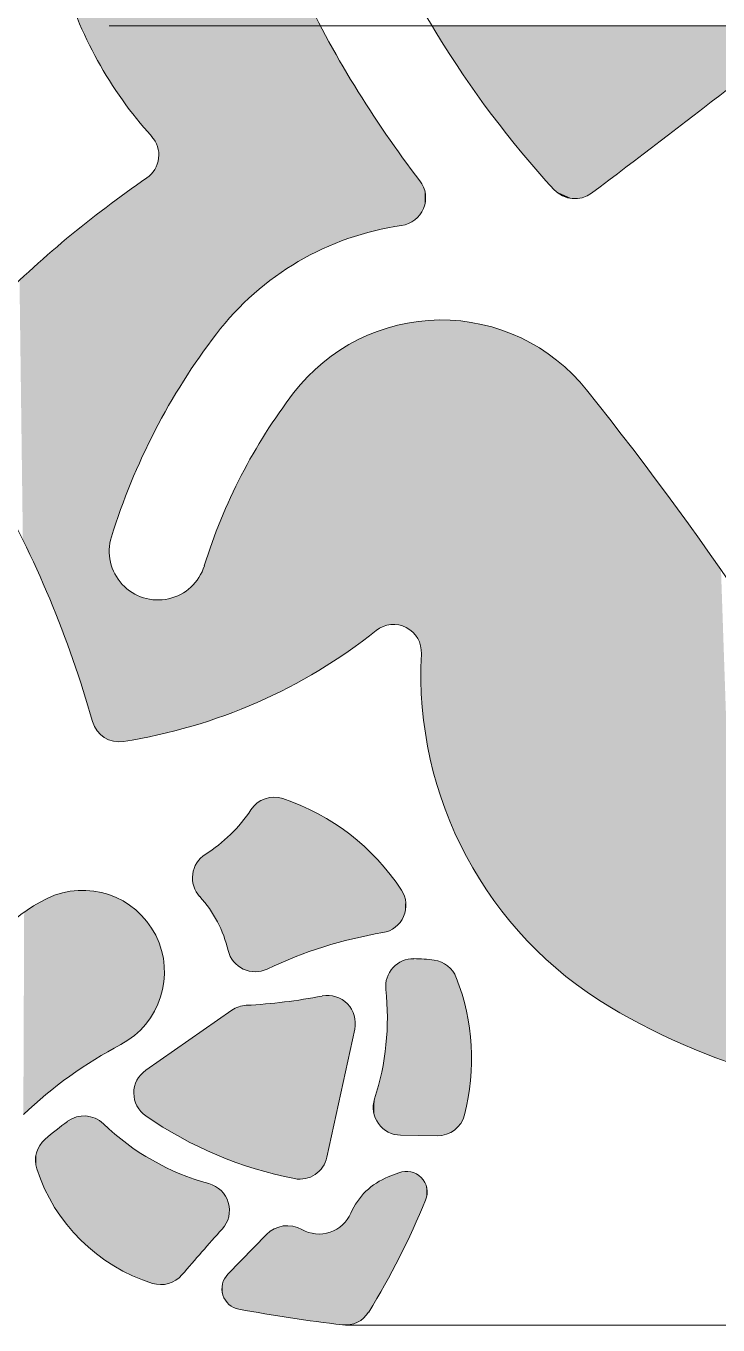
# Model space of a CAD drawing. Extents: x 5 to 409, y 5 to 583.
# Drawn here: x 262.5 to 272.46, y 320.64 to 339.34 of the extents above; entities that cross this region are included whole.
import ezdxf

# ---------------------------------------------------------------- set-up
doc = ezdxf.new("R2010")
doc.units = 0
doc.linetypes.add('CENTERX2', pattern=[20.32, 12.7, -2.54, 2.54, -2.54])
for name, color, linetype, lineweight in [('CENTERLINE', 4, 'CENTERX2', 25), ('DIMENSIONS', 2, 'Continuous', 25), ('OUTLINE', 7, 'Continuous', 70)]:
    doc.layers.add(name, color=color, linetype=linetype, lineweight=lineweight)

msp = doc.modelspace()

# ---------------------------------------------------------------- linework, layer by layer
at = {"layer": 'CENTERLINE', "lineweight": 18}
msp.add_line((296.714, 339.34), (227.314, 339.337), dxfattribs=at)
at = {"layer": 'DIMENSIONS', "lineweight": 13}
msp.add_line((267.098, 320.637), (308.088, 320.637), dxfattribs=at)
at = {"layer": 'OUTLINE', "lineweight": 18, "ltscale": 0.037782}
msp.add_line((265.461, 325.168), (264.221, 324.305), dxfattribs=at)
at = {"layer": 'OUTLINE', "lineweight": 18, "ltscale": 0.047159}
msp.add_line((267.229, 324.896), (266.83, 323.052), dxfattribs=at)
at = {"layer": 'OUTLINE', "lineweight": 18, "ltscale": 0.013174}
msp.add_line((267.89, 323.369), (268.417, 323.362), dxfattribs=at)
at = {"layer": 'OUTLINE', "lineweight": 18, "ltscale": 0.00404}
msp.add_line((267.713, 322.77), (267.864, 322.829), dxfattribs=at)
at = {"layer": 'OUTLINE', "lineweight": 18, "ltscale": 0.019961}
msp.add_line((265.96, 321.941), (265.403, 321.368), dxfattribs=at)
at = {"layer": 'OUTLINE', "lineweight": 18}
for centre, radius, start, end in [((280.789, 346.785), 14.504, 200.2823, 222.5322), ((268.67, 341.689), 5.879, 195.882, 222.0764), ((280.789, 346.785), 15.904, 205.473, 217.4768), ((152.307, 493.936), 196.604, 307.00487, 308.44774), ((264.009, 337.481), 0.4, 304.5761, 42.0763), ((273.248, 324.076), 15.881, 124.5761, 135.0227), ((267.848, 336.864), 0.402, 278.0568, 37.4768), ((270.398, 337.253), 0.402, 222.5322, 307.0049), ((268.476, 332.429), 4.077, 98.0568, 142.5929), ((268.476, 332.429), 2.677, 38.609, 142.5929), ((272.709, 329.192), 9.406, 142.5929, 162.7388), ((272.709, 329.192), 8.006, 142.5929, 162.7388), ((231.051, 302.543), 50.57, 28.8483, 38.609), ((248.616, 325.143), 15.416, 15.7373, 29.6491), ((264.396, 331.775), 0.7, 162.7388, 342.7388), ((267.789, 330.322), 0.4, 356.9698, 128.5138), ((262.702, 336.713), 7.768, 278.8807, 308.5138), ((273.754, 330.006), 5.573, 176.9698, 239.2069), ((263.84, 329.433), 0.4, 195.7373, 278.8807), ((266.069, 327.835), 0.4, 71.5945, 146.4429), ((263.886, 329.283), 2.22, 302.4929, 326.4429), ((265.163, 325.111), 3.271, 33.144, 71.5945), ((265.293, 327.073), 0.4, 122.4929, 222.2312), ((263.753, 324.81), 2.186, 115.8333, 208.5391), ((263.313, 325.717), 1.178, 297.8325, 115.8333), ((263.685, 325.613), 1.773, 13.5675, 42.2312), ((267.567, 326.68), 0.4, 279.4813, 33.144), ((268.664, 320.111), 6.26, 99.4813, 115.4988), ((265.797, 326.122), 0.4, 193.5675, 295.4988), ((268.075, 325.511), 0.4, 89.0364, 186.0842), ((268.04, 323.441), 2.471, 82.2478, 89.0364), ((268.319, 325.493), 0.4, 21.172, 82.2478), ((265.664, 324.465), 3.247, 345.703, 21.172), ((263.864, 325.062), 3.835, 342.2211, 6.0842), ((265.689, 324.84), 0.4, 92.9844, 124.8592), ((265.257, 333.142), 7.913, 272.9844, 280.9664), ((266.838, 324.981), 0.4, 347.7839, 100.9664), ((275.746, 333.35), 9.466, 239.2069, 272.0614), ((266.823, 319.07), 6.338, 117.8325, 133.5154), ((264.449, 323.976), 0.4, 124.8592, 235.2253), ((267.896, 323.769), 0.4, 162.221, 269.1416), ((266.261, 319.244), 5.359, 126.1878, 130.6169), ((263.333, 323.247), 0.4, 46.0416, 126.1878), ((267.435, 328.277), 5.635, 235.2253, 259.0283), ((268.423, 323.762), 0.4, 269.1416, 345.703), ((266.054, 326.069), 3.52, 226.0416, 254.7859), ((263.033, 323.008), 0.4, 130.6169, 197.9639), ((266.439, 323.137), 0.4, 259.0283, 347.7839), ((265.081, 323.673), 2.553, 197.9639, 252.6146), ((267.973, 322.549), 0.3, 337.5318, 111.3773), ((265.025, 322.286), 0.4, 317.8301, 74.7859), ((268.068, 321.862), 0.974, 111.3773, 156.6214), ((257.605, 326.837), 11.52, 328.5255, 337.5318), ((266.715, 322.447), 0.5, 240.3649, 336.6214), ((266.26, 321.648), 0.419, 60.3649, 135.8109), ((288.293, 301.21), 30.994, 137.8302, 139.4541), ((264.438, 321.618), 0.4, 252.6146, 319.4541), ((265.618, 321.159), 0.3, 135.8109, 259.4848), ((269.625, 342.747), 22.256, 259.4848, 263.3642), ((267.098, 321.025), 0.388, 263.3642, 328.5255)]:
    msp.add_arc(centre, radius, start, end, dxfattribs=at)
at = {"layer": 'OUTLINE', "lineweight": 5}
for points in [[(264.203, 344.012), (266.736, 339.338), (264.003, 343.829)], [(264.203, 344.012), (266.697, 339.414), (266.736, 339.338), (266.717, 339.376)], [(266.736, 339.338), (263.817, 343.632), (264.003, 343.829)], [(266.736, 339.338), (263.489, 343.2), (263.817, 343.632), (263.645, 343.422)], [(266.736, 339.338), (263.281, 339.338), (263.489, 343.2), (263.349, 342.968)], [(263.281, 339.338), (263.261, 339.384), (263.349, 342.968), (263.242, 339.429)], [(266.736, 339.338), (263.281, 339.338), (263.38, 339.123), (263.329, 339.23)], [(266.736, 339.338), (263.38, 339.123), (263.488, 338.911), (263.433, 339.016)], [(266.736, 339.338), (263.488, 338.911), (263.604, 338.704), (263.545, 338.807)], [(266.736, 339.338), (263.604, 338.704), (263.729, 338.502), (263.666, 338.603)], [(266.736, 339.338), (263.729, 338.502), (263.862, 338.305), (263.794, 338.403)], [(266.736, 339.338), (263.862, 338.305), (264.002, 338.114), (263.931, 338.209)], [(266.736, 339.338), (264.002, 338.114), (264.15, 337.929), (264.075, 338.021)], [(266.736, 339.338), (264.15, 337.929), (264.306, 337.749), (264.227, 337.838)], [(266.736, 339.338), (264.306, 337.749), (264.356, 337.681), (264.332, 337.716)], [(266.736, 339.338), (264.356, 337.681), (264.39, 337.603), (264.375, 337.643)], [(266.736, 339.338), (264.39, 337.603), (264.407, 337.52), (264.401, 337.562)], [(266.736, 339.338), (264.407, 337.52), (264.451, 333.693), (264.409, 337.477)], [(266.736, 339.338), (264.451, 333.693), (264.657, 334.052), (264.552, 333.874)], [(266.736, 339.338), (264.657, 334.052), (264.878, 334.401), (264.765, 334.228)], [(266.736, 339.338), (264.878, 334.401), (265.114, 334.74), (264.994, 334.572)], [(266.736, 339.338), (265.114, 334.74), (265.362, 335.06), (265.238, 334.906)], [(266.736, 339.338), (265.362, 335.06), (265.632, 335.35), (265.494, 335.208)], [(266.736, 339.338), (265.632, 335.35), (265.929, 335.612), (265.777, 335.484)], [(266.736, 339.338), (265.929, 335.612), (266.249, 335.844), (266.086, 335.732)], [(266.736, 339.338), (266.249, 335.844), (266.591, 336.044), (266.418, 335.948)], [(266.736, 339.338), (266.591, 336.044), (266.815, 339.192), (266.769, 336.131)], [(270.128, 336.955), (273.768, 339.339), (268.439, 339.181), (268.343, 339.339)], [(270.128, 336.955), (273.38, 339.034), (273.768, 339.339), (273.574, 339.186)], [(266.951, 336.21), (266.895, 339.047), (266.769, 336.131), (266.815, 339.192)], [(270.128, 336.955), (268.439, 339.181), (268.636, 338.87), (268.536, 339.025)], [(266.951, 336.21), (267.136, 336.279), (266.895, 339.047), (266.976, 338.903)], [(267.136, 336.279), (267.059, 338.759), (266.976, 338.903)], [(270.128, 336.955), (272.991, 338.731), (273.38, 339.034), (273.186, 338.883)], [(267.325, 336.34), (267.144, 338.616), (267.136, 336.279), (267.059, 338.759)], [(270.128, 336.955), (268.636, 338.87), (268.84, 338.564), (268.737, 338.716)], [(270.128, 336.955), (272.601, 338.429), (272.991, 338.731), (272.796, 338.58)], [(267.317, 338.334), (267.229, 338.475), (267.325, 336.34), (267.144, 338.616)], [(270.128, 336.955), (268.84, 338.564), (269.053, 338.263), (268.946, 338.413)], [(267.406, 338.194), (267.317, 338.334), (267.516, 336.391), (267.325, 336.34)], [(270.128, 336.955), (272.21, 338.127), (272.601, 338.429), (272.406, 338.278)], [(267.406, 338.194), (267.516, 336.391), (267.496, 338.055)], [(270.128, 336.955), (269.053, 338.263), (269.273, 337.968), (269.162, 338.115)], [(270.128, 336.955), (271.819, 337.827), (272.21, 338.127), (272.015, 337.977)], [(267.588, 337.917), (267.496, 338.055), (267.709, 336.433), (267.516, 336.391)], [(270.128, 336.955), (269.273, 337.968), (269.501, 337.678), (269.386, 337.823)], [(267.588, 337.917), (267.709, 336.433), (267.681, 337.78)], [(267.775, 337.643), (267.681, 337.78), (267.905, 336.465), (267.709, 336.433)], [(270.128, 336.955), (271.427, 337.527), (271.819, 337.827), (271.623, 337.677)], [(267.775, 337.643), (267.905, 336.465), (267.871, 337.508)], [(270.128, 336.955), (269.501, 337.678), (269.736, 337.395), (269.617, 337.536)], [(264.451, 333.693), (264.399, 337.393), (264.371, 337.312), (264.387, 337.352)], [(264.451, 333.693), (264.409, 337.477), (264.399, 337.393), (264.406, 337.435)], [(267.969, 337.374), (267.871, 337.508), (267.956, 336.476), (267.905, 336.465)], [(270.128, 336.955), (269.736, 337.395), (269.978, 337.117), (269.856, 337.255)], [(270.128, 336.955), (271.034, 337.229), (271.427, 337.527), (271.23, 337.378)], [(264.354, 333.511), (264.328, 337.24), (264.269, 337.178), (264.3, 337.207)], [(264.354, 333.511), (264.371, 337.312), (264.328, 337.24), (264.352, 337.275)], [(264.451, 333.693), (264.371, 337.312), (264.354, 333.511)], [(267.969, 337.374), (267.956, 336.476), (268.006, 336.493)], [(268.068, 337.241), (267.969, 337.374), (268.052, 336.517), (268.006, 336.493)], [(268.068, 337.241), (268.052, 336.517), (268.168, 337.109), (268.096, 336.546)], [(270.128, 336.955), (270.64, 336.931), (271.034, 337.229), (270.837, 337.08)], [(263.94, 336.943), (264.007, 332.76), (264.087, 337.048), (264.087, 332.951)], [(264.236, 337.152), (264.087, 337.048), (264.172, 333.139), (264.087, 332.951)], [(264.236, 337.152), (264.172, 333.139), (264.269, 337.178), (264.261, 333.326)], [(264.354, 333.511), (264.269, 337.178), (264.261, 333.326)], [(268.096, 336.546), (268.135, 336.581), (268.168, 337.109), (268.169, 336.621)], [(268.168, 337.109), (268.169, 336.621), (268.197, 337.065), (268.198, 336.665)], [(268.197, 337.065), (268.198, 336.665), (268.22, 337.018), (268.221, 336.712)], [(268.22, 337.018), (268.221, 336.712), (268.237, 336.969), (268.238, 336.761)], [(270.128, 336.955), (269.978, 337.117), (270.101, 336.981)], [(263.794, 336.836), (263.649, 336.728), (263.727, 331.983), (263.7, 331.848)], [(263.794, 336.836), (263.727, 331.983), (263.859, 332.375), (263.791, 332.179)], [(263.794, 336.836), (263.859, 332.375), (263.94, 336.943)], [(263.859, 332.375), (263.931, 332.568), (263.94, 336.943), (264.007, 332.76)], [(268.237, 336.969), (268.238, 336.761), (268.247, 336.917), (268.248, 336.813)], [(268.247, 336.917), (268.248, 336.813), (268.251, 336.865)], [(270.128, 336.955), (270.156, 336.931), (270.219, 336.892), (270.187, 336.91)], [(270.128, 336.955), (270.219, 336.892), (270.288, 336.866), (270.253, 336.877)], [(270.128, 336.955), (270.288, 336.866), (270.361, 336.852), (270.324, 336.857)], [(270.128, 336.955), (270.361, 336.852), (270.435, 336.852), (270.398, 336.85)], [(270.128, 336.955), (270.435, 336.852), (270.508, 336.866), (270.472, 336.857)], [(270.128, 336.955), (270.508, 336.866), (270.577, 336.892), (270.543, 336.877)], [(270.128, 336.955), (270.577, 336.892), (270.64, 336.931), (270.61, 336.91)], [(263.649, 336.728), (263.506, 336.617), (263.541, 329.167), (263.518, 329.195)], [(263.649, 336.728), (263.541, 329.167), (263.594, 329.117), (263.567, 329.141)], [(263.594, 329.117), (263.624, 329.096), (263.649, 336.728), (263.655, 329.078)], [(263.649, 336.728), (263.655, 329.078), (263.7, 331.848), (263.699, 331.711)], [(263.223, 336.392), (263.249, 329.995), (263.364, 336.506), (263.321, 329.773)], [(263.364, 336.506), (263.321, 329.773), (263.39, 329.549)], [(263.506, 336.617), (263.364, 336.506), (263.455, 329.324), (263.39, 329.549)], [(263.506, 336.617), (263.455, 329.324), (263.481, 329.257), (263.466, 329.29)], [(263.506, 336.617), (263.481, 329.257), (263.518, 329.195), (263.498, 329.225)], [(262.944, 336.16), (263.013, 330.656), (263.083, 336.277), (263.095, 330.437)], [(263.083, 336.277), (263.095, 330.437), (263.223, 336.392)], [(263.095, 330.437), (263.174, 330.217), (263.223, 336.392), (263.249, 329.995)], [(262.807, 336.042), (262.839, 331.091), (262.944, 336.16)], [(262.839, 331.091), (262.928, 330.874), (262.944, 336.16), (263.013, 330.656)], [(262.537, 335.801), (262.554, 331.732), (262.672, 335.922)], [(262.554, 331.732), (262.652, 331.52), (262.672, 335.922), (262.747, 331.306)], [(262.672, 335.922), (262.747, 331.306), (262.807, 336.042), (262.839, 331.091)], [(262.404, 335.678), (262.452, 331.943), (262.537, 335.801), (262.554, 331.732)], [(267.847, 335.031), (267.556, 334.943), (267.639, 330.692), (267.587, 330.667)], [(267.847, 335.031), (267.639, 330.692), (267.75, 330.72), (267.693, 330.71)], [(267.847, 335.031), (267.75, 330.72), (267.864, 330.715), (267.807, 330.721)], [(268.145, 335.085), (267.847, 335.031), (267.919, 330.7), (267.864, 330.715)], [(268.145, 335.085), (267.919, 330.7), (268.021, 330.647), (267.972, 330.677)], [(268.145, 335.085), (268.021, 330.647), (268.104, 330.568), (268.065, 330.611)], [(268.145, 335.085), (268.104, 330.568), (268.161, 330.469), (268.136, 330.521)], [(268.448, 335.106), (268.145, 335.085), (268.178, 330.414), (268.161, 330.469)], [(268.448, 335.106), (268.178, 330.414), (268.188, 330.301), (268.187, 330.358)], [(268.448, 335.106), (268.188, 330.301), (268.244, 329.169), (268.2, 329.544)], [(268.448, 335.106), (268.244, 329.169), (268.408, 328.431), (268.313, 328.797)], [(268.448, 335.106), (268.408, 328.431), (268.527, 328.072)], [(268.751, 335.091), (268.448, 335.106), (268.67, 327.721), (268.527, 328.072)], [(268.751, 335.091), (268.67, 327.721), (269.051, 335.043), (268.837, 327.382)], [(268.837, 327.382), (269.026, 327.054), (269.051, 335.043), (269.237, 326.74)], [(269.051, 335.043), (269.237, 326.74), (269.343, 334.961), (269.469, 326.442)], [(269.343, 334.961), (269.469, 326.442), (269.624, 334.847), (269.721, 326.159)], [(267.015, 334.671), (267.137, 330.335), (267.278, 334.822), (267.341, 330.481)], [(267.278, 334.822), (267.341, 330.481), (267.556, 334.943), (267.54, 330.635)], [(267.556, 334.943), (267.54, 330.635), (267.587, 330.667)], [(269.624, 334.847), (269.721, 326.159), (269.89, 334.702), (269.991, 325.894)], [(266.77, 334.492), (266.928, 330.195), (267.015, 334.671), (267.137, 330.335)], [(269.89, 334.702), (269.991, 325.894), (270.138, 334.527), (270.279, 325.649)], [(266.548, 334.285), (266.716, 330.062), (266.77, 334.492), (266.928, 330.195)], [(270.138, 334.527), (270.279, 325.649), (270.365, 334.325), (270.582, 325.423)], [(266.35, 334.055), (266.499, 329.935), (266.548, 334.285), (266.716, 330.062)], [(270.365, 334.325), (270.582, 325.423), (270.568, 334.099), (270.901, 333.677)], [(266.245, 333.914), (266.277, 329.816), (266.35, 334.055), (266.499, 329.935)], [(266.143, 333.771), (266.277, 329.816), (266.245, 333.914)], [(266.143, 333.771), (266.044, 333.626), (266.277, 329.816), (266.053, 329.704)], [(270.582, 325.423), (270.901, 325.218), (270.901, 333.677), (271.195, 325.05)], [(270.901, 333.677), (271.195, 325.05), (271.231, 333.251), (271.495, 324.892)], [(266.044, 333.626), (265.948, 333.478), (266.053, 329.704), (265.855, 333.328)], [(266.053, 329.704), (265.855, 333.328), (265.824, 329.6), (265.766, 333.177)], [(265.824, 329.6), (265.766, 333.177), (265.68, 333.023)], [(271.231, 333.251), (271.495, 324.892), (271.555, 332.821), (271.801, 324.745)], [(265.598, 332.868), (265.824, 329.6), (265.68, 333.023)], [(265.518, 332.711), (265.443, 332.552), (265.593, 329.503), (265.371, 332.391)], [(265.598, 332.868), (265.518, 332.711), (265.824, 329.6), (265.593, 329.503)], [(271.555, 332.821), (271.801, 324.745), (271.875, 332.388), (272.112, 324.609)], [(265.593, 329.503), (265.371, 332.391), (265.358, 329.413), (265.302, 332.229)], [(271.875, 332.388), (272.112, 324.609), (272.191, 331.952), (272.427, 324.485)], [(265.358, 329.413), (265.302, 332.229), (265.237, 332.066)], [(265.176, 331.901), (265.358, 329.413), (265.237, 332.066)], [(265.176, 331.901), (265.118, 331.735), (265.358, 329.413), (265.121, 329.331)], [(272.191, 331.952), (272.427, 324.485), (272.502, 331.512), (272.747, 324.372)], [(263.655, 329.078), (263.688, 329.063), (263.699, 331.711), (263.722, 329.051)], [(263.699, 331.711), (263.722, 329.051), (263.724, 331.576), (263.757, 329.042)], [(265.121, 329.331), (265.118, 331.735), (265.011, 331.441), (265.064, 331.567)], [(263.724, 331.576), (263.757, 329.042), (263.776, 331.449), (263.793, 329.036)], [(263.852, 331.335), (263.776, 331.449), (263.829, 329.033), (263.793, 329.036)], [(265.121, 329.331), (265.011, 331.441), (264.881, 329.256), (264.934, 331.327)], [(263.852, 331.335), (263.829, 329.033), (263.948, 331.237), (263.866, 329.034)], [(263.866, 329.034), (263.902, 329.038), (263.948, 331.237), (264.149, 329.081)], [(263.948, 331.237), (264.149, 329.081), (264.062, 331.16), (264.188, 331.107)], [(264.934, 331.327), (264.836, 331.231), (264.881, 329.256), (264.722, 331.155)], [(264.395, 329.131), (264.322, 331.079), (264.149, 329.081), (264.188, 331.107)], [(264.395, 329.131), (264.639, 329.19), (264.322, 331.079), (264.46, 331.078)], [(264.639, 329.19), (264.594, 331.104), (264.46, 331.078)], [(264.881, 329.256), (264.722, 331.155), (264.639, 329.19), (264.594, 331.104)], [(268.2, 329.544), (268.188, 330.301), (268.181, 329.922)], [(265.928, 325.745), (265.939, 328.213), (265.969, 325.761), (265.97, 328.222)], [(265.969, 325.761), (265.97, 328.222), (266.068, 325.808), (266.002, 328.229)], [(266.068, 325.808), (266.002, 328.229), (266.035, 328.233)], [(266.035, 328.233), (266.067, 328.235), (266.068, 325.808), (266.1, 328.233)], [(266.068, 325.808), (266.1, 328.233), (266.168, 325.852), (266.132, 328.23)], [(266.132, 328.23), (266.164, 328.223), (266.168, 325.852), (266.196, 328.214)], [(265.669, 327.961), (265.703, 328.008), (265.709, 325.732), (265.736, 328.056)], [(265.709, 325.732), (265.736, 328.056), (265.752, 325.725), (265.755, 328.082)], [(265.752, 325.725), (265.755, 328.082), (265.797, 325.722), (265.776, 328.107)], [(265.797, 325.722), (265.776, 328.107), (265.8, 328.13)], [(265.841, 325.725), (265.797, 325.722), (265.825, 328.151), (265.8, 328.13)], [(265.841, 325.725), (265.825, 328.151), (265.885, 325.732), (265.851, 328.17)], [(265.851, 328.17), (265.879, 328.187), (265.885, 325.732), (265.909, 328.201)], [(265.885, 325.732), (265.909, 328.201), (265.928, 325.745), (265.939, 328.213)], [(266.168, 325.852), (266.196, 328.214), (266.269, 325.895), (266.325, 328.168)], [(266.269, 325.895), (266.325, 328.168), (266.37, 325.936), (266.452, 328.117)], [(266.37, 325.936), (266.452, 328.117), (266.472, 325.975), (266.577, 328.06)], [(266.472, 325.975), (266.577, 328.06), (266.575, 326.012)], [(266.575, 326.012), (266.577, 328.06), (266.678, 326.048), (266.699, 327.998)], [(265.549, 325.808), (265.56, 327.825), (265.586, 325.783), (265.598, 327.869)], [(265.586, 325.783), (265.598, 327.869), (265.625, 325.761), (265.634, 327.915)], [(265.625, 325.761), (265.634, 327.915), (265.666, 325.744), (265.669, 327.961)], [(265.666, 325.744), (265.669, 327.961), (265.709, 325.732)], [(266.678, 326.048), (266.699, 327.998), (266.782, 326.082), (266.819, 327.931)], [(266.782, 326.082), (266.819, 327.931), (266.887, 326.114), (266.936, 327.859)], [(266.887, 326.114), (266.936, 327.859), (266.992, 326.144), (267.05, 327.782)], [(265.361, 326.188), (265.342, 326.24), (265.399, 327.659), (265.356, 327.62)], [(265.361, 326.188), (265.399, 327.659), (265.378, 326.135)], [(265.399, 327.659), (265.394, 326.082), (265.378, 326.135)], [(265.441, 327.699), (265.408, 326.029), (265.399, 327.659), (265.394, 326.082)], [(265.438, 325.945), (265.421, 325.986), (265.441, 327.699), (265.408, 326.029)], [(265.438, 325.945), (265.441, 327.699), (265.46, 325.906), (265.482, 327.74)], [(265.46, 325.906), (265.482, 327.74), (265.486, 325.87), (265.522, 327.782)], [(265.486, 325.87), (265.522, 327.782), (265.516, 325.838)], [(265.516, 325.838), (265.522, 327.782), (265.549, 325.808), (265.56, 327.825)], [(266.992, 326.144), (267.05, 327.782), (267.098, 326.172), (267.16, 327.701)], [(267.098, 326.172), (267.16, 327.701), (267.204, 326.199), (267.267, 327.615)], [(265.103, 326.676), (265.127, 327.442), (265.136, 326.631), (265.175, 327.475)], [(265.136, 326.631), (265.175, 327.475), (265.167, 326.585)], [(265.167, 326.585), (265.175, 327.475), (265.196, 326.538), (265.221, 327.51)], [(265.196, 326.538), (265.221, 327.51), (265.225, 326.491), (265.267, 327.545)], [(265.225, 326.491), (265.267, 327.545), (265.251, 326.442)], [(265.276, 326.393), (265.251, 326.442), (265.312, 327.582), (265.267, 327.545)], [(265.276, 326.393), (265.312, 327.582), (265.3, 326.343)], [(265.322, 326.292), (265.3, 326.343), (265.356, 327.62), (265.312, 327.582)], [(265.322, 326.292), (265.356, 327.62), (265.342, 326.24)], [(267.204, 326.199), (267.267, 327.615), (267.311, 326.223), (267.37, 327.525)], [(267.311, 326.223), (267.37, 327.525), (267.417, 326.246), (267.469, 327.43)], [(264.927, 326.913), (264.935, 327.25), (264.946, 326.874), (264.956, 327.288)], [(264.946, 326.874), (264.956, 327.288), (264.97, 326.838), (264.982, 327.324)], [(264.97, 326.838), (264.982, 327.324), (264.997, 326.804), (265.011, 327.356)], [(264.997, 326.804), (265.011, 327.356), (265.034, 326.763), (265.043, 327.385)], [(265.034, 326.763), (265.043, 327.385), (265.069, 326.72), (265.078, 327.41)], [(265.069, 326.72), (265.078, 327.41), (265.103, 326.676), (265.127, 327.442)], [(267.417, 326.246), (267.469, 327.43), (267.525, 326.267), (267.565, 327.331)], [(267.525, 326.267), (267.565, 327.331), (267.633, 326.286), (267.656, 327.228)], [(264.897, 327.126), (264.895, 327.039), (264.893, 327.083)], [(264.895, 327.039), (264.897, 327.126), (264.901, 326.996), (264.905, 327.169)], [(264.901, 326.996), (264.905, 327.169), (264.911, 326.954), (264.918, 327.211)], [(264.911, 326.954), (264.918, 327.211), (264.927, 326.913), (264.935, 327.25)], [(267.633, 326.286), (267.656, 327.228), (267.681, 326.297), (267.742, 327.122)], [(267.681, 326.297), (267.742, 327.122), (267.727, 326.314)], [(267.771, 326.337), (267.727, 326.314), (267.824, 327.012), (267.742, 327.122)], [(267.771, 326.337), (267.824, 327.012), (267.812, 326.365)], [(267.85, 326.397), (267.812, 326.365), (267.902, 326.899), (267.824, 327.012)], [(262.686, 326.719), (262.7, 323.884), (262.743, 326.749), (262.783, 323.954)], [(262.743, 326.749), (262.783, 323.954), (262.8, 326.778), (262.867, 324.023)], [(262.8, 326.778), (262.867, 324.023), (263.014, 326.857)], [(262.867, 324.023), (262.953, 324.09), (263.014, 326.857), (263.039, 324.155)], [(263.014, 326.857), (263.039, 324.155), (263.24, 326.893), (263.127, 324.219)], [(263.127, 324.219), (263.215, 324.281), (263.24, 326.893), (263.305, 324.342)], [(263.24, 326.893), (263.305, 324.342), (263.468, 326.885), (263.396, 324.402)], [(263.468, 326.885), (263.396, 324.402), (263.487, 324.46)], [(263.691, 326.834), (263.468, 326.885), (263.58, 324.516), (263.487, 324.46)], [(263.691, 326.834), (263.58, 324.516), (263.768, 324.624), (263.674, 324.571)], [(263.691, 326.834), (263.768, 324.624), (263.899, 326.74)], [(263.768, 324.624), (263.864, 324.675), (263.899, 326.74), (264.054, 324.801)], [(263.899, 326.74), (264.054, 324.801), (264.085, 326.608), (264.217, 324.961)], [(267.85, 326.397), (267.902, 326.899), (267.882, 326.435)], [(267.882, 326.435), (267.902, 326.899), (267.91, 326.475), (267.926, 326.856)], [(267.91, 326.475), (267.926, 326.856), (267.933, 326.519), (267.945, 326.81)], [(267.933, 326.519), (267.945, 326.81), (267.95, 326.566), (267.958, 326.762)], [(267.95, 326.566), (267.958, 326.762), (267.961, 326.614), (267.965, 326.713)], [(262.471, 326.581), (262.459, 323.667), (262.523, 326.618), (262.538, 323.741)], [(262.523, 326.618), (262.538, 323.741), (262.577, 326.653), (262.619, 323.813)], [(262.577, 326.653), (262.619, 323.813), (262.631, 326.687), (262.7, 323.884)], [(262.631, 326.687), (262.7, 323.884), (262.686, 326.719)], [(264.085, 326.608), (264.217, 324.961), (264.243, 326.442), (264.346, 325.15)], [(267.961, 326.614), (267.965, 326.713), (267.966, 326.664)], [(264.243, 326.442), (264.346, 325.15), (264.365, 326.249), (264.436, 325.36)], [(264.365, 326.249), (264.436, 325.36), (264.448, 326.036), (264.484, 325.583)], [(264.448, 326.036), (264.484, 325.583), (264.488, 325.811)], [(267.753, 323.396), (267.779, 325.781), (267.798, 323.382), (267.809, 325.811)], [(267.798, 323.382), (267.809, 325.811), (267.844, 323.373)], [(267.809, 325.811), (267.843, 325.837), (267.844, 323.373), (267.878, 325.86)], [(267.844, 323.373), (267.878, 325.86), (267.89, 323.369), (267.916, 325.879)], [(268.417, 323.362), (267.89, 323.369), (267.956, 325.893), (267.916, 325.879)], [(268.417, 323.362), (267.956, 325.893), (268.039, 325.91), (267.997, 325.904)], [(268.417, 323.362), (268.039, 325.91), (268.1, 325.911), (268.081, 325.911)], [(268.417, 323.362), (268.1, 325.911), (268.136, 325.91), (268.118, 325.91)], [(268.417, 323.362), (268.136, 325.91), (268.173, 325.908), (268.154, 325.909)], [(268.417, 323.362), (268.173, 325.908), (268.209, 325.906), (268.191, 325.907)], [(268.417, 323.362), (268.209, 325.906), (268.246, 325.903), (268.227, 325.904)], [(268.417, 323.362), (268.246, 325.903), (268.282, 325.9), (268.264, 325.901)], [(268.417, 323.362), (268.282, 325.9), (268.319, 325.896), (268.3, 325.898)], [(268.417, 323.362), (268.319, 325.896), (268.355, 325.891), (268.337, 325.894)], [(268.417, 323.362), (268.355, 325.891), (268.373, 325.889)], [(268.373, 325.889), (268.399, 325.885), (268.417, 323.362), (268.425, 325.878)], [(268.417, 323.362), (268.425, 325.878), (268.45, 323.362), (268.451, 325.87)], [(268.45, 323.362), (268.451, 325.87), (268.484, 323.366)], [(268.451, 325.87), (268.475, 325.861), (268.484, 323.366), (268.5, 325.85)], [(268.484, 323.366), (268.5, 325.85), (268.516, 323.373), (268.523, 325.837)], [(268.516, 323.373), (268.523, 325.837), (268.549, 323.382)], [(268.523, 325.837), (268.545, 325.822), (268.549, 323.382), (268.567, 325.807)], [(268.549, 323.382), (268.567, 325.807), (268.58, 323.393), (268.587, 325.789)], [(268.58, 323.393), (268.587, 325.789), (268.61, 323.408)], [(268.587, 325.789), (268.606, 325.771), (268.61, 323.408), (268.624, 325.751)], [(267.677, 325.469), (267.683, 325.595), (267.686, 325.37), (267.694, 325.636)], [(267.686, 325.37), (267.694, 325.636), (267.693, 325.27)], [(267.697, 325.17), (267.693, 325.27), (267.71, 325.676), (267.694, 325.636)], [(267.711, 323.415), (267.697, 324.971), (267.71, 325.676), (267.698, 325.07)], [(267.697, 325.17), (267.71, 325.676), (267.698, 325.07)], [(267.711, 323.415), (267.71, 325.676), (267.753, 323.396), (267.729, 325.713)], [(267.729, 325.713), (267.752, 325.749), (267.753, 323.396), (267.779, 325.781)], [(268.61, 323.408), (268.624, 325.751), (268.639, 323.425), (268.641, 325.73)], [(268.666, 323.444), (268.639, 323.425), (268.656, 325.708), (268.641, 325.73)], [(268.666, 323.444), (268.656, 325.708), (268.692, 323.465), (268.67, 325.685)], [(268.67, 325.685), (268.682, 325.662), (268.692, 323.465), (268.692, 325.637)], [(268.692, 323.465), (268.692, 325.637), (268.716, 323.489), (268.735, 325.519)], [(267.675, 325.511), (267.677, 325.553), (267.677, 325.469), (267.683, 325.595)], [(268.716, 323.489), (268.735, 325.519), (268.737, 323.514), (268.774, 325.4)], [(265.656, 322.93), (265.56, 325.219), (265.586, 325.227), (265.573, 325.223)], [(265.656, 322.93), (265.586, 325.227), (265.613, 325.233), (265.6, 325.23)], [(265.656, 322.93), (265.613, 325.233), (265.641, 325.237), (265.627, 325.235)], [(265.656, 322.93), (265.641, 325.237), (265.669, 325.24), (265.655, 325.239)], [(265.795, 322.885), (265.656, 322.93), (265.737, 325.243), (265.669, 325.24)], [(265.795, 322.885), (265.737, 325.243), (265.935, 322.845), (265.806, 325.248)], [(265.806, 325.248), (265.875, 325.253), (265.935, 322.845), (265.943, 325.259)], [(265.935, 322.845), (265.943, 325.259), (266.077, 322.807), (266.012, 325.265)], [(266.077, 322.807), (266.012, 325.265), (266.081, 325.272)], [(266.219, 322.774), (266.077, 322.807), (266.149, 325.279), (266.081, 325.272)], [(266.219, 322.774), (266.149, 325.279), (266.286, 325.296), (266.218, 325.287)], [(266.219, 322.774), (266.286, 325.296), (266.363, 322.744)], [(266.286, 325.296), (266.354, 325.305), (266.363, 322.744), (266.422, 325.315)], [(266.363, 322.744), (266.422, 325.315), (266.401, 322.739), (266.44, 322.737)], [(266.49, 325.326), (266.478, 322.739), (266.422, 325.315), (266.44, 322.737)], [(266.49, 325.326), (266.558, 325.337), (266.478, 322.739), (266.517, 322.745)], [(266.558, 325.337), (266.554, 322.754), (266.517, 322.745)], [(266.626, 325.348), (266.591, 322.767), (266.558, 325.337), (266.554, 322.754)], [(266.659, 322.803), (266.626, 322.783), (266.626, 325.348), (266.591, 322.767)], [(266.694, 325.361), (266.69, 322.826), (266.626, 325.348), (266.659, 322.803)], [(266.694, 325.361), (266.762, 325.373), (266.69, 322.826), (266.719, 322.852)], [(266.762, 325.373), (266.745, 322.88), (266.719, 322.852)], [(266.811, 325.38), (266.769, 322.911), (266.762, 325.373), (266.745, 322.88)], [(266.806, 322.979), (266.789, 322.944), (266.811, 325.38), (266.769, 322.911)], [(266.82, 323.015), (266.806, 322.979), (266.86, 325.38), (266.811, 325.38)], [(266.82, 323.015), (266.86, 325.38), (266.83, 323.052)], [(267.229, 324.896), (266.83, 323.052), (266.909, 325.374), (266.86, 325.38)], [(267.229, 324.896), (266.909, 325.374), (267.003, 325.345), (266.957, 325.362)], [(267.229, 324.896), (267.003, 325.345), (267.087, 325.293), (267.047, 325.322)], [(267.229, 324.896), (267.087, 325.293), (267.156, 325.223), (267.124, 325.26)], [(267.229, 324.896), (267.156, 325.223), (267.206, 325.138), (267.184, 325.182)], [(268.774, 325.4), (268.757, 323.541), (268.737, 323.514)], [(268.807, 325.279), (268.774, 323.57), (268.774, 325.4), (268.757, 323.541)], [(268.801, 323.631), (268.789, 323.6), (268.807, 325.279), (268.774, 323.57)], [(268.801, 323.631), (268.807, 325.279), (268.811, 323.663), (268.837, 325.156)], [(265.461, 325.168), (264.342, 323.566), (264.221, 324.305), (264.221, 323.648)], [(265.461, 325.168), (264.591, 323.412), (264.342, 323.566), (264.466, 323.487)], [(265.461, 325.168), (264.847, 323.271), (264.591, 323.412), (264.718, 323.339)], [(265.461, 325.168), (265.111, 323.143), (264.847, 323.271), (264.978, 323.205)], [(265.461, 325.168), (265.38, 323.029), (265.111, 323.143), (265.245, 323.084)], [(265.517, 322.978), (265.38, 323.029), (265.472, 325.176), (265.461, 325.168)], [(265.517, 322.978), (265.472, 325.176), (265.496, 325.19), (265.484, 325.183)], [(265.517, 322.978), (265.496, 325.19), (265.521, 325.203), (265.508, 325.197)], [(265.656, 322.93), (265.517, 322.978), (265.534, 325.209), (265.521, 325.203)], [(265.656, 322.93), (265.534, 325.209), (265.56, 325.219), (265.547, 325.214)], [(267.206, 325.138), (267.222, 325.091), (267.229, 324.896), (267.233, 325.043)], [(267.229, 324.896), (267.233, 325.043), (267.236, 324.945), (267.238, 324.994)], [(268.811, 323.663), (268.837, 325.156), (268.839, 323.785), (268.861, 325.033)], [(267.711, 323.415), (267.687, 324.771), (267.697, 324.971), (267.694, 324.871)], [(268.839, 323.785), (268.861, 325.033), (268.863, 323.908), (268.881, 324.909)], [(268.863, 323.908), (268.881, 324.909), (268.882, 324.032), (268.895, 324.784)], [(267.671, 323.439), (267.653, 324.474), (267.678, 324.672), (267.667, 324.573)], [(267.711, 323.415), (267.671, 323.439), (267.687, 324.771), (267.678, 324.672)], [(268.882, 324.032), (268.895, 324.784), (268.897, 324.157), (268.905, 324.659)], [(268.897, 324.157), (268.905, 324.659), (268.906, 324.283), (268.91, 324.534)], [(268.906, 324.283), (268.91, 324.534), (268.911, 324.408)], [(264.149, 323.712), (264.183, 324.275), (264.183, 323.678), (264.221, 324.305)], [(264.183, 323.678), (264.221, 324.305), (264.221, 323.648)], [(267.601, 323.5), (267.617, 324.277), (267.634, 323.467), (267.636, 324.375)], [(267.671, 323.439), (267.634, 323.467), (267.653, 324.474), (267.636, 324.375)], [(264.052, 323.928), (264.061, 324.071), (264.061, 323.881), (264.075, 324.117)], [(264.061, 323.881), (264.075, 324.117), (264.075, 323.835), (264.095, 324.161)], [(264.075, 323.835), (264.095, 324.161), (264.095, 323.791), (264.119, 324.203)], [(264.095, 323.791), (264.119, 324.203), (264.12, 323.75), (264.149, 324.241)], [(264.12, 323.75), (264.149, 324.241), (264.149, 323.712), (264.183, 324.275)], [(267.546, 323.575), (267.571, 324.083), (267.571, 323.536), (267.595, 324.18)], [(267.571, 323.536), (267.595, 324.18), (267.601, 323.5), (267.617, 324.277)], [(264.049, 323.976), (264.052, 324.024), (264.052, 323.928), (264.061, 324.071)], [(267.511, 323.662), (267.515, 323.892), (267.526, 323.617), (267.544, 323.987)], [(267.526, 323.617), (267.544, 323.987), (267.546, 323.575), (267.571, 324.083)], [(267.496, 323.754), (267.497, 323.8), (267.501, 323.707), (267.504, 323.846)], [(267.501, 323.707), (267.504, 323.846), (267.511, 323.662), (267.515, 323.892)], [(263.055, 323.539), (263.076, 323.554), (263.082, 322.085), (263.097, 323.569)], [(263.082, 322.085), (263.097, 323.569), (263.18, 321.968), (263.126, 323.589)], [(263.126, 323.589), (263.157, 323.606), (263.18, 321.968), (263.189, 323.62)], [(263.18, 321.968), (263.189, 323.62), (263.285, 321.858), (263.222, 323.631)], [(263.222, 323.631), (263.256, 323.639), (263.285, 321.858), (263.29, 323.644)], [(263.285, 321.858), (263.29, 323.644), (263.396, 321.754), (263.325, 323.646)], [(263.396, 321.754), (263.325, 323.646), (263.36, 323.646)], [(263.36, 323.646), (263.395, 323.642), (263.396, 321.754), (263.429, 323.635)], [(263.396, 321.754), (263.429, 323.635), (263.513, 321.657), (263.463, 323.625)], [(263.463, 323.625), (263.495, 323.612), (263.513, 321.657), (263.527, 323.597)], [(263.513, 321.657), (263.527, 323.597), (263.636, 321.568), (263.556, 323.578)], [(263.636, 321.568), (263.556, 323.578), (263.584, 323.558)], [(263.584, 323.558), (263.611, 323.534), (263.636, 321.568), (263.691, 323.459)], [(262.831, 322.466), (262.792, 323.329), (262.832, 323.362), (262.812, 323.346)], [(262.907, 322.334), (262.831, 322.466), (262.852, 323.379), (262.832, 323.362)], [(262.907, 322.334), (262.852, 323.379), (262.892, 323.411), (262.872, 323.395)], [(262.907, 322.334), (262.892, 323.411), (262.912, 323.428)], [(262.991, 322.207), (262.907, 322.334), (262.932, 323.444), (262.912, 323.428)], [(262.991, 322.207), (262.932, 323.444), (262.973, 323.476), (262.952, 323.46)], [(262.991, 322.207), (262.973, 323.476), (262.993, 323.492)], [(263.082, 322.085), (262.991, 322.207), (263.014, 323.507), (262.993, 323.492)], [(263.082, 322.085), (263.014, 323.507), (263.055, 323.539), (263.035, 323.523)], [(263.636, 321.568), (263.691, 323.459), (263.764, 321.485), (263.774, 323.386)], [(263.764, 321.485), (263.774, 323.386), (263.897, 321.411)], [(263.774, 323.386), (263.86, 323.316), (263.897, 321.411), (263.947, 323.249)], [(262.703, 322.742), (262.652, 322.885), (262.668, 323.172), (262.657, 323.145)], [(262.703, 322.742), (262.668, 323.172), (262.696, 323.224), (262.681, 323.198)], [(262.703, 322.742), (262.696, 323.224), (262.712, 323.248)], [(262.763, 322.602), (262.703, 322.742), (262.731, 323.271), (262.712, 323.248)], [(262.763, 322.602), (262.731, 323.271), (262.772, 323.312), (262.751, 323.292)], [(262.831, 322.466), (262.763, 322.602), (262.792, 323.329), (262.772, 323.312)], [(263.897, 321.411), (263.947, 323.249), (264.034, 321.344), (264.036, 323.184)], [(264.034, 321.344), (264.036, 323.184), (264.174, 321.286)], [(264.036, 323.184), (264.128, 323.122), (264.174, 321.286), (264.221, 323.063)], [(262.633, 323.001), (262.633, 323.03), (262.634, 322.971), (262.636, 323.059)], [(262.634, 322.971), (262.636, 323.059), (262.638, 322.942), (262.641, 323.088)], [(262.638, 322.942), (262.641, 323.088), (262.644, 322.913), (262.648, 323.117)], [(262.644, 322.913), (262.648, 323.117), (262.652, 322.885), (262.657, 323.145)], [(264.174, 321.286), (264.221, 323.063), (264.318, 321.236), (264.316, 323.007)], [(264.413, 322.954), (264.346, 321.228), (264.316, 323.007), (264.318, 321.236)], [(264.413, 322.954), (264.404, 321.219), (264.346, 321.228), (264.375, 321.223)], [(264.433, 321.218), (264.404, 321.219), (264.511, 322.904), (264.413, 322.954)], [(264.433, 321.218), (264.511, 322.904), (264.462, 321.219)], [(264.511, 322.904), (264.491, 321.221), (264.462, 321.219)], [(264.611, 322.858), (264.52, 321.226), (264.511, 322.904), (264.491, 321.221)], [(264.576, 321.242), (264.548, 321.233), (264.611, 322.858), (264.52, 321.226)], [(264.611, 322.858), (264.603, 321.253), (264.576, 321.242)], [(264.713, 322.814), (264.629, 321.266), (264.611, 322.858), (264.603, 321.253)], [(264.678, 321.298), (264.654, 321.281), (264.713, 322.814), (264.629, 321.266)], [(264.713, 322.814), (264.7, 321.316), (264.678, 321.298)], [(264.815, 322.773), (264.722, 321.336), (264.713, 322.814), (264.7, 321.316)], [(267.713, 321.312), (267.767, 321.412), (267.713, 322.77), (267.864, 322.829)], [(267.767, 321.412), (267.82, 321.512), (267.864, 322.829), (267.872, 321.612)], [(267.864, 322.829), (267.872, 321.612), (267.905, 322.842), (267.922, 321.714)], [(267.905, 322.842), (267.922, 321.714), (267.949, 322.848), (267.972, 321.815)], [(267.949, 322.848), (267.972, 321.815), (267.992, 322.849), (268.021, 321.917)], [(267.992, 322.849), (268.021, 321.917), (268.036, 322.843), (268.069, 322.02)], [(268.036, 322.843), (268.069, 322.02), (268.078, 322.83), (268.116, 322.123)], [(268.078, 322.83), (268.116, 322.123), (268.117, 322.812), (268.162, 322.226)], [(268.117, 322.812), (268.162, 322.226), (268.154, 322.788)], [(264.777, 321.399), (264.741, 321.358), (264.815, 322.773), (264.722, 321.336)], [(264.815, 322.773), (264.813, 321.441), (264.777, 321.399)], [(264.919, 322.736), (264.849, 321.483), (264.815, 322.773), (264.813, 321.441)], [(264.921, 321.566), (264.885, 321.524), (264.919, 322.736), (264.849, 321.483)], [(265.024, 322.702), (264.957, 321.607), (264.919, 322.736), (264.921, 321.566)], [(265.024, 322.702), (265.029, 321.689), (264.957, 321.607), (264.993, 321.648)], [(265.13, 322.672), (265.029, 321.689), (265.024, 322.702)], [(265.13, 322.672), (265.102, 321.772), (265.029, 321.689), (265.066, 321.731)], [(265.13, 322.672), (265.179, 322.655), (265.102, 321.772), (265.139, 321.813)], [(265.179, 322.655), (265.175, 321.854), (265.139, 321.813)], [(265.224, 322.633), (265.212, 321.895), (265.179, 322.655), (265.175, 321.854)], [(265.267, 322.604), (265.248, 321.936), (265.224, 322.633), (265.212, 321.895)], [(265.306, 322.571), (265.285, 321.976), (265.267, 322.604), (265.248, 321.936)], [(267.427, 322.596), (267.43, 320.822), (267.464, 322.627), (267.488, 320.919)], [(267.464, 322.627), (267.488, 320.919), (267.502, 322.655), (267.546, 321.017)], [(267.502, 322.655), (267.546, 321.017), (267.542, 322.682)], [(267.542, 322.682), (267.546, 321.017), (267.583, 322.707), (267.603, 321.115)], [(267.583, 322.707), (267.603, 321.115), (267.625, 322.73), (267.658, 321.213)], [(267.625, 322.73), (267.658, 321.213), (267.669, 322.751)], [(267.713, 321.312), (267.713, 322.77), (267.658, 321.213), (267.669, 322.751)], [(268.154, 322.788), (268.162, 322.226), (268.187, 322.759), (268.206, 322.33)], [(268.187, 322.759), (268.206, 322.33), (268.215, 322.726), (268.25, 322.435)], [(268.215, 322.726), (268.25, 322.435), (268.238, 322.689)], [(268.238, 322.689), (268.25, 322.435), (268.256, 322.649), (268.264, 322.476)], [(268.256, 322.649), (268.264, 322.476), (268.267, 322.606), (268.271, 322.519)], [(268.267, 322.606), (268.271, 322.519), (268.273, 322.563)], [(265.34, 322.533), (265.322, 322.017), (265.306, 322.571), (265.285, 321.976)], [(265.369, 322.491), (265.354, 322.057), (265.34, 322.533), (265.322, 322.017)], [(265.392, 322.446), (265.38, 322.101), (265.369, 322.491), (265.354, 322.057)], [(265.409, 322.398), (265.401, 322.147), (265.392, 322.446), (265.38, 322.101)], [(267.267, 322.417), (267.268, 320.676), (267.295, 322.456)], [(267.268, 320.676), (267.293, 320.689), (267.295, 322.456), (267.316, 320.704)], [(267.295, 322.456), (267.316, 320.704), (267.326, 322.493), (267.338, 320.72)], [(267.326, 322.493), (267.338, 320.72), (267.358, 322.529), (267.359, 320.738)], [(267.391, 322.563), (267.358, 322.529), (267.379, 320.757), (267.359, 320.738)], [(267.391, 322.563), (267.379, 320.757), (267.427, 322.596), (267.398, 320.778)], [(267.398, 320.778), (267.414, 320.799), (267.427, 322.596), (267.43, 320.822)], [(265.421, 322.348), (265.415, 322.196), (265.409, 322.398), (265.401, 322.147)], [(265.425, 322.297), (265.424, 322.246), (265.421, 322.348), (265.415, 322.196)], [(267.15, 322.202), (267.163, 320.642), (267.174, 322.249), (267.191, 320.648)], [(267.174, 322.249), (267.191, 320.648), (267.194, 322.293), (267.217, 320.655)], [(267.194, 322.293), (267.217, 320.655), (267.216, 322.335)], [(267.216, 322.335), (267.217, 320.655), (267.241, 322.377), (267.243, 320.665)], [(267.241, 322.377), (267.243, 320.665), (267.267, 322.417), (267.268, 320.676)], [(266.134, 322.048), (266.102, 322.036), (266.214, 320.753), (266.12, 320.768)], [(266.134, 322.048), (266.214, 320.753), (266.167, 322.057)], [(266.214, 320.753), (266.201, 322.064), (266.167, 322.057)], [(266.307, 320.739), (266.236, 322.067), (266.214, 320.753), (266.201, 322.064)], [(266.305, 322.065), (266.27, 322.068), (266.307, 320.739), (266.236, 322.067)], [(266.339, 322.06), (266.305, 322.065), (266.4, 320.725), (266.307, 320.739)], [(266.339, 322.06), (266.4, 320.725), (266.372, 322.052)], [(266.405, 322.042), (266.372, 322.052), (266.493, 320.712), (266.4, 320.725)], [(267.053, 320.639), (267.013, 322.046), (266.96, 320.651), (266.969, 322.017)], [(267.053, 320.639), (267.09, 322.117), (267.013, 322.046), (267.053, 322.079)], [(267.053, 320.639), (267.081, 320.637), (267.09, 322.117), (267.109, 320.637)], [(267.09, 322.117), (267.109, 320.637), (267.122, 322.158), (267.136, 320.639)], [(267.122, 322.158), (267.136, 320.639), (267.15, 322.202), (267.163, 320.642)], [(265.96, 321.941), (265.403, 321.368), (265.452, 320.909), (265.42, 320.934)], [(265.96, 321.941), (265.452, 320.909), (265.524, 320.874), (265.487, 320.889)], [(265.96, 321.941), (265.524, 320.874), (265.656, 320.847), (265.564, 320.864)], [(265.96, 321.941), (265.656, 320.847), (265.842, 320.814), (265.749, 320.831)], [(265.96, 321.941), (265.842, 320.814), (266.028, 320.783), (265.935, 320.798)], [(265.96, 321.941), (266.028, 320.783), (265.985, 321.964)], [(266.028, 320.783), (266.012, 321.986), (265.985, 321.964)], [(266.12, 320.768), (266.04, 322.005), (266.028, 320.783), (266.012, 321.986)], [(266.102, 322.036), (266.07, 322.022), (266.12, 320.768), (266.04, 322.005)], [(266.405, 322.042), (266.493, 320.712), (266.437, 322.029)], [(266.493, 320.712), (266.468, 322.013), (266.437, 322.029)], [(266.586, 320.699), (266.515, 321.989), (266.493, 320.712), (266.468, 322.013)], [(266.614, 321.958), (266.564, 321.971), (266.586, 320.699), (266.515, 321.989)], [(266.68, 320.686), (266.666, 321.95), (266.586, 320.699), (266.614, 321.958)], [(266.68, 320.686), (266.773, 320.674), (266.666, 321.95), (266.719, 321.947)], [(266.773, 320.674), (266.771, 321.951), (266.719, 321.947)], [(266.866, 320.662), (266.823, 321.959), (266.773, 320.674), (266.771, 321.951)], [(266.96, 320.651), (266.873, 321.973), (266.866, 320.662), (266.823, 321.959)], [(266.969, 322.017), (266.922, 321.992), (266.96, 320.651), (266.873, 321.973)], [(265.367, 320.995), (265.355, 321.303), (265.347, 321.03), (265.338, 321.267)], [(265.391, 320.963), (265.377, 321.337), (265.367, 320.995), (265.355, 321.303)], [(265.42, 320.934), (265.403, 321.368), (265.391, 320.963), (265.377, 321.337)], [(265.323, 321.107), (265.32, 321.188), (265.319, 321.148)], [(265.332, 321.068), (265.326, 321.228), (265.323, 321.107), (265.32, 321.188)], [(265.347, 321.03), (265.338, 321.267), (265.332, 321.068), (265.326, 321.228)]]:
    msp.add_solid(points, dxfattribs=at)

doc.saveas('drawing.dxf')
